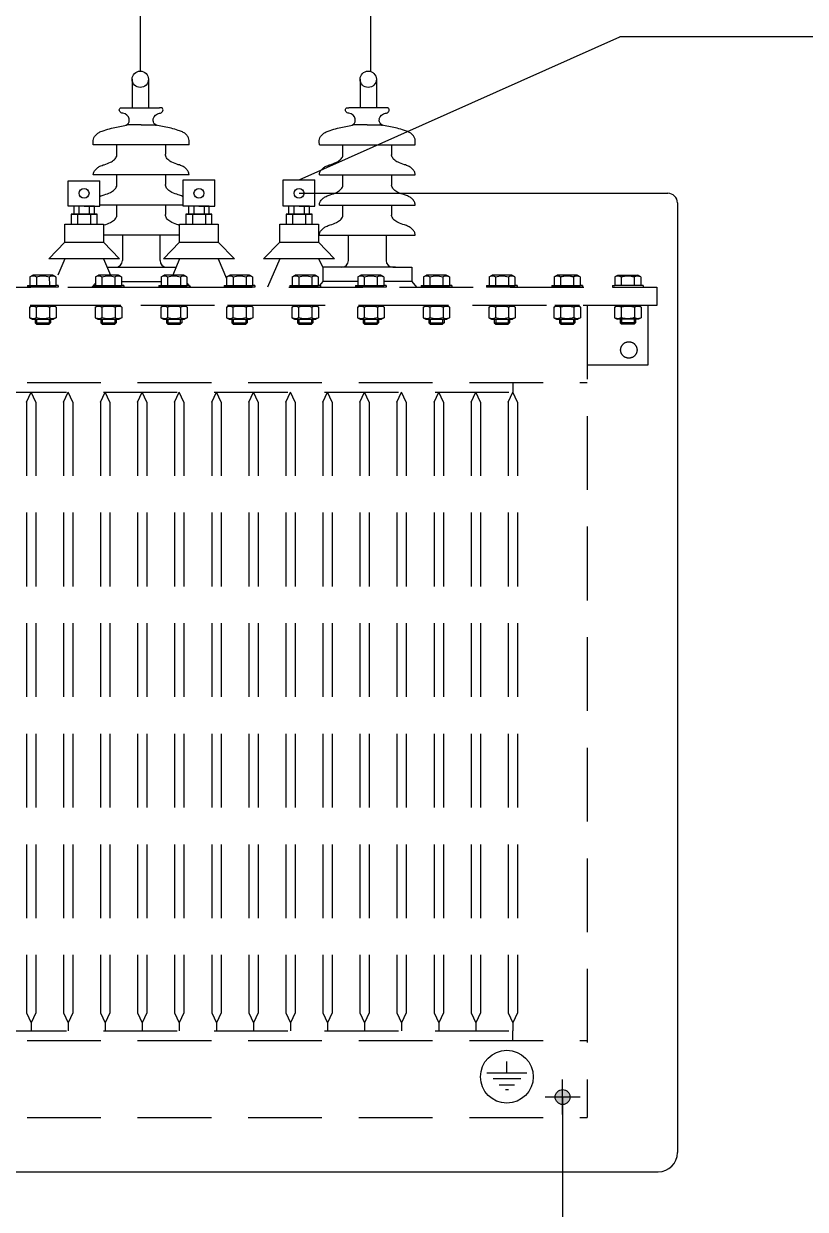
# Model space of a CAD drawing. Header units: millimetres. Extents: x 330554 to 656471, y 11007 to 130943.
# Drawn here: x 439493 to 440439, y 97118 to 98552 of the extents above; entities that cross this region are included whole.
import ezdxf

# ---------------------------------------------------------------- set-up
doc = ezdxf.new("R2010")
doc.units = ezdxf.units.MM
doc.header["$LTSCALE"] = 6
doc.linetypes.add('DASHED2', pattern=[9.525, 6.35, -3.175])
for name, color, linetype, lineweight in [('AM_0N', 7, 'Continuous', 50), ('AM_4N', 3, 'Continuous', 25), ('DUONG CHUAN', 6, 'Continuous', 20)]:
    doc.layers.add(name, color=color, linetype=linetype, lineweight=lineweight)
doc.layers.add('KHUNGTEN', color=30, linetype='Continuous')

# ---------------------------------------------------------------- blocks, each defined once
blk = doc.blocks.new('GR')
at = {"linetype": 'ByBlock'}
blk.add_hatch(color=7, dxfattribs=at).paths.add_polyline_path([(444262.06859, 97466.20303, 1), (444238.86508, 97466.20303, 1)])
at = {"color": 3}
blk.add_line((443593.96052, 101044.6546), (443595.59183, 99056.98846), dxfattribs=at)
at = {"color": 1}
blk.add_line((443953.14539, 100780.27885), (443952.57553, 99056.47373), dxfattribs=at)
at = {"color": 140}
for p, q in [((443841.74661, 98888.16829), (444339.07039, 99110.37845)), ((446236.31322, 99110.37845), (444339.07039, 99110.37845)), ((444164.03626, 97503.39878), (444164.03626, 97521.48251)), ((444195.10595, 97503.39878), (444132.96658, 97503.39878)), ((444185.54605, 97494.52688), (444142.52647, 97494.52688)), ((444250.46683, 97439.07743), (444250.46683, 97493.32862)), ((444175.98614, 97484.37389), (444152.08638, 97484.37389)), ((444166.42624, 97477.42352), (444161.64628, 97477.42352)), ((444277.59243, 97466.20303), (444223.34124, 97466.20303))]:
    blk.add_line(p, q, dxfattribs=at)
at = {"color": 7, "linetype": 'ByBlock'}
for p, q in [((443841.74661, 98867.51434), (444413.61142, 98867.51434)), ((444428.50075, 98852.6383), (444428.47571, 97379.96209)), ((442042.02542, 97350.20827), (444398.73538, 97350.21001))]:
    blk.add_line(p, q, dxfattribs=at)
at = {"color": 7}
blk.add_line((444250.46683, 97466.20303), (444250.46683, 95449.92131), dxfattribs=at)
at = {"color": 140, "lineweight": -2}
for points in [[(443578.36055, 98982.87002, 0.3374236633), (443568.56509, 98991.70543, -0.2110573757), (443563.94518, 98994.22371, -0.3401347641), (443563.94518, 98999.26031, -0.2462639055), (443565.76517, 99000.09976), (443625.41849, 99000.09976)], [(443615.73354, 98982.87002, -0.3374236633), (443625.529, 98991.70543, 0.2110573757), (443630.14891, 98994.22371, 0.3401347641), (443630.14891, 98999.26031, 0.2462639055), (443628.32893, 99000.09976), (443625.41849, 99000.09976)], [(443928.86218, 98982.87002, 0.3374236633), (443919.06672, 98991.70543, -0.2110573757), (443914.4468, 98994.22371, -0.3401347641), (443914.4468, 98999.26031, -0.2462639055), (443916.26679, 99000.09976), (443919.17722, 99000.09976)], [(443966.23517, 98982.87002, -0.3374236633), (443976.03062, 98991.70543, 0.2110573757), (443980.65054, 98994.22371, 0.3401347641), (443980.65054, 98999.26031, 0.2462639055), (443978.83055, 99000.09976), (443919.17722, 99000.09976)], [(443522.78585, 98942.69535), (443522.58713, 98947.1075, -0.1488746231), (443524.72541, 98955.4916, -0.066856632), (443528.53341, 98959.71994, -0.0637102442), (443533.08186, 98962.67977, -0.0446771098), (443539.53429, 98965.11106, -0.032002329), (443550.84701, 98968.36059, -0.0137400662), (443571.70728, 98972.46659, 0.2910930547), (443578.14899, 98978.43029, 0.130746511), (443578.36055, 98981.28441, -0.0932832145), (443578.36055, 98982.87002, -0.7534028821)], [(443671.30824, 98942.69535), (443671.50696, 98947.1075, 0.1488746231), (443669.36868, 98955.4916, 0.066856632), (443665.56068, 98959.71994, 0.0637102442), (443661.01223, 98962.67977, 0.0446771098), (443654.5598, 98965.11106, 0.032002329), (443643.24708, 98968.36059, 0.0137400662), (443622.38681, 98972.46659, -0.2910930547), (443615.9451, 98978.43029, -0.130746511), (443615.73354, 98981.28441, 0.0932832145), (443615.73354, 98982.87002, 0.7534028821)], [(443873.28747, 98942.69535), (443873.08875, 98947.1075, -0.1488746231), (443875.22704, 98955.4916, -0.066856632), (443879.03504, 98959.71994, -0.0637102442), (443883.58349, 98962.67977, -0.0446771098), (443890.03592, 98965.11106, -0.032002329), (443901.34864, 98968.36059, -0.0137400662), (443922.2089, 98972.46659, 0.2910930547), (443928.65061, 98978.43029, 0.130746511), (443928.86218, 98981.28441, -0.0932832145), (443928.86218, 98982.87002, -0.7534028821)], [(444021.80987, 98942.69535), (444022.00859, 98947.1075, 0.1488746231), (444019.8703, 98955.4916, 0.066856632), (444016.0623, 98959.71994, 0.0637102442), (444011.51385, 98962.67977, 0.0446771098), (444005.06142, 98965.11106, 0.032002329), (443993.74871, 98968.36059, 0.0137400662), (443972.88844, 98972.46659, -0.2910930547), (443966.44673, 98978.43029, -0.130746511), (443966.23517, 98981.28441, 0.0932832145), (443966.23517, 98982.87002, 0.7534028821)], [(443597.09079, 98973.64561), (443577.50301, 98973.64561, 0.0331508583), (443575.51698, 98973.51379, 0.016240709), (443574.1311, 98973.28297, 0.0916518332), (443573.55366, 98973.05213, -0.0498846951), (443573.16873, 98972.85978, -0.6469583427)], [(443597.00331, 98973.64561), (443616.59108, 98973.64561, -0.0331508583), (443618.57711, 98973.51379, -0.016240709), (443619.96299, 98973.28297, -0.0916518332), (443620.54044, 98973.05213, 0.0498846951), (443620.92536, 98972.85978, 0.6469583427)], [(443947.59241, 98973.64561), (443928.00464, 98973.64561, 0.0331508583), (443926.0186, 98973.51379, 0.016240709), (443924.63272, 98973.28297, 0.0916518332), (443924.05528, 98973.05213, -0.0498846951), (443923.67036, 98972.85978, -0.6469583427)], [(443947.50493, 98973.64561), (443967.0927, 98973.64561, -0.0331508583), (443969.07874, 98973.51379, -0.016240709), (443970.46462, 98973.28297, -0.0916518332), (443971.04206, 98973.05213, 0.0498846951), (443971.42698, 98972.85978, 0.6469583427)], [(443522.78585, 98895.95903), (443522.9686, 98897.57629, -0.1223813826), (443524.72541, 98902.29982, -0.066856632), (443528.53341, 98906.52816, -0.0637102442), (443533.08186, 98909.48799, -0.0446771098), (443539.53429, 98911.91927, 0.0443682841), (443549.3716, 98915.61906, 0.0794604193), (443555.61246, 98919.95309, 0.1183485366), (443558.99734, 98925.23851, 0.130746511), (443559.2089, 98928.09263, -0.0625051204), (443559.14363, 98929.15816, -0.0625051204)], [(443671.30824, 98895.95903), (443671.12549, 98897.57629, 0.1223813826), (443669.36868, 98902.29982, 0.066856632), (443665.56068, 98906.52816, 0.0637102442), (443661.01223, 98909.48799, 0.0446771098), (443654.5598, 98911.91927, -0.0443682841), (443644.72249, 98915.61906, -0.0794604193), (443638.48163, 98919.95309, -0.1183485366), (443635.09675, 98925.23851, -0.130746511), (443634.88519, 98928.09263, 0.0625051204), (443634.95046, 98929.15816, 0.0625051204)], [(443873.28747, 98895.95903), (443873.47022, 98897.57629, -0.1223813826), (443875.22704, 98902.29982, -0.066856632), (443879.03504, 98906.52816, -0.0637102442), (443883.58349, 98909.48799, -0.0446771098), (443890.03592, 98911.91927, 0.0443682841), (443899.87322, 98915.61906, 0.0794604193), (443906.11409, 98919.95309, 0.1183485366), (443909.49896, 98925.23851, 0.130746511), (443909.71053, 98928.09263, -0.0625051204), (443909.64526, 98929.15816, -0.0625051204)], [(444021.80987, 98895.95903), (444021.62712, 98897.57629, 0.1223813826), (444019.8703, 98902.29982, 0.066856632), (444016.0623, 98906.52816, 0.0637102442), (444011.51385, 98909.48799, 0.0446771098), (444005.06142, 98911.91927, -0.0443682841), (443995.22412, 98915.61906, -0.0794604193), (443988.98325, 98919.95309, -0.1183485366), (443985.59838, 98925.23851, -0.130746511), (443985.38682, 98928.09263, 0.0625051204), (443985.45209, 98929.15816, 0.0625051204)], [(443532.94826, 98862.68662, -0.0017375026), (443533.08186, 98862.75167, -0.0446771098), (443539.53429, 98865.18295, 0.0443682841), (443549.3716, 98868.88274, 0.0794604193), (443555.61246, 98873.21677, 0.1183485366), (443558.99734, 98878.50219, 0.130746511), (443559.2089, 98881.35631, -0.0625051204), (443559.14363, 98882.42183)], [(443662.05568, 98862.21226, 0.0137371868), (443661.01223, 98862.75167, 0.0446771098), (443654.5598, 98865.18295, -0.0443682841), (443644.72249, 98868.88274, -0.0794604193), (443638.48163, 98873.21677, -0.1183485366), (443635.09675, 98878.50219, -0.130746511), (443634.88519, 98881.35631, 0.0625051204), (443634.95046, 98882.42183)], [(443873.28747, 98849.22271), (443873.47022, 98850.83997, -0.1223813826), (443875.22704, 98855.5635, -0.066856632), (443879.03504, 98859.79183, -0.0637102442), (443883.58349, 98862.75167, -0.0446771098), (443890.03592, 98865.18295, 0.0443682841), (443899.87322, 98868.88274, 0.0794604193), (443906.11409, 98873.21677, 0.1183485366), (443909.49896, 98878.50219, 0.130746511), (443909.71053, 98881.35631, -0.0625051204), (443909.64526, 98882.42183, -0.0625051204)], [(444021.80987, 98849.22271), (444021.62712, 98850.83997, 0.1223813826), (444019.8703, 98855.5635, 0.066856632), (444016.0623, 98859.79183, 0.0637102442), (444011.51385, 98862.75167, 0.0446771098), (444005.06142, 98865.18295, -0.0443682841), (443995.22412, 98868.88274, -0.0794604193), (443988.98325, 98873.21677, -0.1183485366), (443985.59838, 98878.50219, -0.130746511), (443985.38682, 98881.35631, 0.0625051204), (443985.45209, 98882.42183, 0.0625051204)], [(443538.45515, 98818.12977, -0.0072732424), (443539.53429, 98818.44663, 0.0443682841), (443549.3716, 98822.14641, 0.0794604193), (443555.61246, 98826.48045, 0.1183485366), (443558.99734, 98831.76587, 0.130746511), (443559.2089, 98834.61998, -0.0625051204), (443559.14363, 98835.68551)], [(443656.54879, 98817.83579, 0.0134570717), (443654.5598, 98818.44663, -0.0443682841), (443644.72249, 98822.14641, -0.0794604193), (443638.48163, 98826.48045, -0.1183485366), (443635.09675, 98831.76587, -0.130746511), (443634.88519, 98834.61998, 0.0625051204), (443634.95046, 98835.68551)], [(443873.28747, 98802.48639), (443873.47022, 98804.10364, -0.1223813826), (443875.22704, 98808.82718, -0.066856632), (443879.03504, 98813.05551, -0.0637102442), (443883.58349, 98816.01535, -0.0446771098), (443890.03592, 98818.44663, 0.0443682841), (443899.87322, 98822.14641, 0.0794604193), (443906.11409, 98826.48045, 0.1183485366), (443909.49896, 98831.76587, 0.130746511), (443909.71053, 98834.61998, -0.0625051204), (443909.64526, 98835.68551, -0.0625051204)], [(444021.80987, 98802.48639), (444021.62712, 98804.10364, 0.1223813826), (444019.8703, 98808.82718, 0.066856632), (444016.0623, 98813.05551, 0.0637102442), (444011.51385, 98816.01535, 0.0446771098), (444005.06142, 98818.44663, -0.0443682841), (443995.22412, 98822.14641, -0.0794604193), (443988.98325, 98826.48045, -0.1183485366), (443985.59838, 98831.76587, -0.130746511), (443985.38682, 98834.61998, 0.0625051204), (443985.45209, 98835.68551, 0.0625051204)]]:
    blk.add_lwpolyline(points, format="xyb", dxfattribs=at)
for points in [[(443671.30824, 98942.69535), (443522.78585, 98942.69535)], [(443873.28747, 98942.69535), (444021.80987, 98942.69535)], [(443671.30824, 98895.95903), (443522.78585, 98895.95903)], [(443873.28747, 98895.95903), (444021.80987, 98895.95903)], [(443662.05568, 98849.22271), (443532.94826, 98849.22271)], [(443873.28747, 98849.22271), (444021.80987, 98849.22271)], [(443656.54879, 98802.48639), (443538.45515, 98802.48639)], [(443873.28747, 98802.48639), (444021.80987, 98802.48639)]]:
    blk.add_lwpolyline(points, dxfattribs=at)
at = {"color": 140, "linetype": 'ByBlock'}
blk.add_circle((444164.03626, 97497.72951), 40.95484, dxfattribs=at)
at = {"color": 7, "linetype": 'ByBlock'}
blk.add_circle((444250.46683, 97466.20303), 11.60175, dxfattribs=at)
at = {"linetype": 'ByBlock'}
blk.add_arc((444413.61142, 98852.6383), 14.87604, 0, 90, dxfattribs=at)
at = {"color": 0}
blk.add_arc((444398.72363, 97379.96209), 29.75208, 270.02261952, 0, dxfattribs=at)
at = {"layer": 'AM_0N', "color": 140, "lineweight": -2}
for p, q in [((443423.93045, 98691.17259), (443428.07544, 98693.5657)), ((443423.93045, 98691.17259), (443423.93045, 98674.59086)), ((443434.21378, 98691.17259), (443434.21378, 98674.59086)), ((443454.78042, 98691.17259), (443454.78042, 98674.59086)), ((443465.06375, 98691.17259), (443460.91876, 98693.5657)), ((443465.06375, 98691.17259), (443465.06375, 98674.59086)), ((443525.63042, 98691.17259), (443529.7754, 98693.5657)), ((443525.63042, 98691.17259), (443525.63042, 98674.59086)), ((443535.91374, 98691.17259), (443535.91374, 98674.59086)), ((443556.48039, 98691.17259), (443556.48039, 98674.59086)), ((443566.76371, 98691.17259), (443562.61873, 98693.5657)), ((443566.76371, 98691.17259), (443566.76371, 98674.59086)), ((443627.33038, 98691.17259), (443631.47537, 98693.5657)), ((443627.33038, 98691.17259), (443627.33038, 98674.59086)), ((443637.6137, 98691.17259), (443637.6137, 98674.59086)), ((443658.18035, 98691.17259), (443658.18035, 98674.59086)), ((443668.46367, 98691.17259), (443664.31869, 98693.5657)), ((443668.46367, 98691.17259), (443668.46367, 98674.59086)), ((443729.03034, 98691.17259), (443733.17533, 98693.5657)), ((443729.03034, 98691.17259), (443729.03034, 98674.59086)), ((443739.31367, 98691.17259), (443739.31367, 98674.59086)), ((443759.88031, 98691.17259), (443759.88031, 98674.59086)), ((443770.16364, 98691.17259), (443766.01865, 98693.5657)), ((443770.16364, 98691.17259), (443770.16364, 98674.59086)), ((443830.73031, 98691.17259), (443834.87529, 98693.5657)), ((443830.73031, 98691.17259), (443830.73031, 98674.59086)), ((443841.01363, 98691.17259), (443841.01363, 98674.59086)), ((443861.58028, 98691.17259), (443861.58028, 98674.59086)), ((443871.8636, 98691.17259), (443867.71862, 98693.5657)), ((443871.8636, 98691.17259), (443871.8636, 98674.59086)), ((443932.43027, 98691.17259), (443936.57526, 98693.5657)), ((443932.43027, 98691.17259), (443932.43027, 98674.59086)), ((443942.71359, 98691.17259), (443942.71359, 98674.59086)), ((443963.28024, 98691.17259), (443963.28024, 98674.59086)), ((443973.56357, 98691.17259), (443969.41858, 98693.5657)), ((443973.56357, 98691.17259), (443973.56357, 98674.59086)), ((444034.13023, 98691.17259), (444038.27522, 98693.5657)), ((444034.13023, 98691.17259), (444034.13023, 98674.59086)), ((444044.41356, 98691.17259), (444044.41356, 98674.59086)), ((444064.98021, 98691.17259), (444064.98021, 98674.59086)), ((444075.26353, 98691.17259), (444071.11854, 98693.5657)), ((444075.26353, 98691.17259), (444075.26353, 98674.59086)), ((444135.8302, 98691.17259), (444139.97518, 98693.5657)), ((444135.8302, 98691.17259), (444135.8302, 98674.59086)), ((444146.11352, 98691.17259), (444146.11352, 98674.59086)), ((444166.68017, 98691.17259), (444166.68017, 98674.59086)), ((444176.96349, 98691.17259), (444172.81851, 98693.5657)), ((444176.96349, 98691.17259), (444176.96349, 98674.59086)), ((443423.93045, 98674.59086), (443428.07544, 98672.19775)), ((443428.07544, 98672.19775), (443460.91876, 98672.19775)), ((443432.62602, 98672.19775), (443432.62602, 98666.84358)), ((443432.62602, 98666.84358), (443434.75003, 98664.6034)), ((443432.62602, 98666.84358), (443456.36818, 98666.84358)), ((443434.75003, 98664.6034), (443454.24417, 98664.6034)), ((443456.36818, 98666.84358), (443454.24417, 98664.6034)), ((443456.36818, 98672.19775), (443456.36818, 98666.84358)), ((443465.06375, 98674.59086), (443460.91876, 98672.19775)), ((443525.63042, 98674.59086), (443529.7754, 98672.19775)), ((443529.7754, 98672.19775), (443562.61873, 98672.19775)), ((443534.32598, 98672.19775), (443534.32598, 98666.84358)), ((443534.32598, 98666.84358), (443536.44999, 98664.6034)), ((443534.32598, 98666.84358), (443558.06814, 98666.84358)), ((443536.44999, 98664.6034), (443555.94414, 98664.6034)), ((443558.06814, 98666.84358), (443555.94414, 98664.6034)), ((443558.06814, 98672.19775), (443558.06814, 98666.84358)), ((443566.76371, 98674.59086), (443562.61873, 98672.19775)), ((443627.33038, 98674.59086), (443631.47537, 98672.19775)), ((443631.47537, 98672.19775), (443664.31869, 98672.19775)), ((443636.02595, 98672.19775), (443636.02595, 98666.84358)), ((443636.02595, 98666.84358), (443638.14995, 98664.6034)), ((443636.02595, 98666.84358), (443659.76811, 98666.84358)), ((443638.14995, 98664.6034), (443657.6441, 98664.6034)), ((443659.76811, 98666.84358), (443657.6441, 98664.6034)), ((443659.76811, 98672.19775), (443659.76811, 98666.84358)), ((443668.46367, 98674.59086), (443664.31869, 98672.19775)), ((443729.03034, 98674.59086), (443733.17533, 98672.19775)), ((443733.17533, 98672.19775), (443766.01865, 98672.19775)), ((443737.72591, 98672.19775), (443737.72591, 98666.84358)), ((443737.72591, 98666.84358), (443739.84992, 98664.6034)), ((443737.72591, 98666.84358), (443761.46807, 98666.84358)), ((443739.84992, 98664.6034), (443759.34406, 98664.6034)), ((443761.46807, 98666.84358), (443759.34406, 98664.6034)), ((443761.46807, 98672.19775), (443761.46807, 98666.84358)), ((443770.16364, 98674.59086), (443766.01865, 98672.19775)), ((443830.73031, 98674.59086), (443834.87529, 98672.19775)), ((443834.87529, 98672.19775), (443867.71862, 98672.19775)), ((443839.42587, 98672.19775), (443839.42587, 98666.84358)), ((443839.42587, 98666.84358), (443841.54988, 98664.6034)), ((443839.42587, 98666.84358), (443863.16804, 98666.84358)), ((443841.54988, 98664.6034), (443861.04403, 98664.6034)), ((443863.16804, 98666.84358), (443861.04403, 98664.6034)), ((443863.16804, 98672.19775), (443863.16804, 98666.84358)), ((443871.8636, 98674.59086), (443867.71862, 98672.19775)), ((443932.43027, 98674.59086), (443936.57526, 98672.19775)), ((443936.57526, 98672.19775), (443969.41858, 98672.19775)), ((443941.12584, 98672.19775), (443941.12584, 98666.84358)), ((443941.12584, 98666.84358), (443964.868, 98666.84358)), ((443941.12584, 98666.84358), (443943.24985, 98664.6034)), ((443943.24985, 98664.6034), (443962.74399, 98664.6034)), ((443964.868, 98666.84358), (443962.74399, 98664.6034)), ((443964.868, 98672.19775), (443964.868, 98666.84358)), ((443973.56357, 98674.59086), (443969.41858, 98672.19775)), ((444034.13023, 98674.59086), (444038.27522, 98672.19775)), ((444038.27522, 98672.19775), (444071.11854, 98672.19775)), ((444042.8258, 98672.19775), (444042.8258, 98666.84358)), ((444042.8258, 98666.84358), (444044.94981, 98664.6034)), ((444042.8258, 98666.84358), (444066.56796, 98666.84358)), ((444044.94981, 98664.6034), (444064.44395, 98664.6034)), ((444066.56796, 98666.84358), (444064.44395, 98664.6034)), ((444066.56796, 98672.19775), (444066.56796, 98666.84358)), ((444075.26353, 98674.59086), (444071.11854, 98672.19775)), ((444135.8302, 98674.59086), (444139.97518, 98672.19775)), ((444139.97518, 98672.19775), (444172.81851, 98672.19775)), ((444144.52576, 98672.19775), (444144.52576, 98666.84358)), ((444144.52576, 98666.84358), (444146.64977, 98664.6034)), ((444144.52576, 98666.84358), (444168.26793, 98666.84358)), ((444146.64977, 98664.6034), (444166.14392, 98664.6034)), ((444168.26793, 98666.84358), (444166.14392, 98664.6034)), ((444168.26793, 98672.19775), (444168.26793, 98666.84358)), ((444176.96349, 98674.59086), (444172.81851, 98672.19775))]:
    blk.add_line(p, q, dxfattribs=at)
at = {"layer": 'AM_0N', "color": 140, "lineweight": -2, "extrusion": (0, 0, -1)}
for centre, radius, start, end in [((-443429.07211, 98683.67419), 9.0919, 64.4384694, 124.4384694), ((-443444.4971, 98658.78873), 33.97737, 72.38303116, 107.61696884), ((-443459.92209, 98683.67419), 9.0919, 55.5615306, 115.5615306), ((-443530.77208, 98683.67419), 9.0919, 64.4384694, 124.4384694), ((-443546.19706, 98658.78873), 33.97737, 72.38303116, 107.61696884), ((-443561.62205, 98683.67419), 9.0919, 55.5615306, 115.5615306), ((-443632.47204, 98683.67419), 9.0919, 64.4384694, 124.4384694), ((-443647.89703, 98658.78873), 33.97737, 72.38303116, 107.61696884), ((-443663.32201, 98683.67419), 9.0919, 55.5615306, 115.5615306), ((-443734.17201, 98683.67419), 9.0919, 64.4384694, 124.4384694), ((-443749.59699, 98658.78873), 33.97737, 72.38303116, 107.61696884), ((-443765.02198, 98683.67419), 9.0919, 55.5615306, 115.5615306), ((-443835.87197, 98683.67419), 9.0919, 64.4384694, 124.4384694), ((-443851.29695, 98658.78873), 33.97737, 72.38303116, 107.61696884), ((-443866.72194, 98683.67419), 9.0919, 55.5615306, 115.5615306), ((-443937.57193, 98683.67419), 9.0919, 64.4384694, 124.4384694), ((-443952.99692, 98658.78873), 33.97737, 72.38303116, 107.61696884), ((-443968.4219, 98683.67419), 9.0919, 55.5615306, 115.5615306), ((-444039.2719, 98683.67419), 9.0919, 64.4384694, 124.4384694), ((-444054.69688, 98658.78873), 33.97737, 72.38303116, 107.61696884), ((-444070.12187, 98683.67419), 9.0919, 55.5615306, 115.5615306), ((-444140.97186, 98683.67419), 9.0919, 64.4384694, 124.4384694), ((-444156.39685, 98658.78873), 33.97737, 72.38303116, 107.61696884), ((-444171.82183, 98683.67419), 9.0919, 55.5615306, 115.5615306), ((-443429.07211, 98682.08926), 9.0919, 235.5615306, 295.5615306), ((-443444.4971, 98706.97473), 33.97737, 252.38303116, 287.61696884), ((-443459.92209, 98682.08926), 9.0919, 244.4384694, 304.4384694), ((-443530.77208, 98682.08926), 9.0919, 235.5615306, 295.5615306), ((-443546.19706, 98706.97473), 33.97737, 252.38303116, 287.61696884), ((-443561.62205, 98682.08926), 9.0919, 244.4384694, 304.4384694), ((-443632.47204, 98682.08926), 9.0919, 235.5615306, 295.5615306), ((-443647.89703, 98706.97473), 33.97737, 252.38303116, 287.61696884), ((-443663.32201, 98682.08926), 9.0919, 244.4384694, 304.4384694), ((-443734.17201, 98682.08926), 9.0919, 235.5615306, 295.5615306), ((-443749.59699, 98706.97473), 33.97737, 252.38303116, 287.61696884), ((-443765.02198, 98682.08926), 9.0919, 244.4384694, 304.4384694), ((-443835.87197, 98682.08926), 9.0919, 235.5615306, 295.5615306), ((-443851.29695, 98706.97473), 33.97737, 252.38303116, 287.61696884), ((-443866.72194, 98682.08926), 9.0919, 244.4384694, 304.4384694), ((-443937.57193, 98682.08926), 9.0919, 235.5615306, 295.5615306), ((-443952.99692, 98706.97473), 33.97737, 252.38303116, 287.61696884), ((-443968.4219, 98682.08926), 9.0919, 244.4384694, 304.4384694), ((-444039.2719, 98682.08926), 9.0919, 235.5615306, 295.5615306), ((-444054.69688, 98706.97473), 33.97737, 252.38303116, 287.61696884), ((-444070.12187, 98682.08926), 9.0919, 244.4384694, 304.4384694), ((-444140.97186, 98682.08926), 9.0919, 235.5615306, 295.5615306), ((-444156.39685, 98706.97473), 33.97737, 252.38303116, 287.61696884), ((-444171.82183, 98682.08926), 9.0919, 244.4384694, 304.4384694)]:
    blk.add_arc(centre, radius, start, end, dxfattribs=at)
at = {"layer": 'AM_4N', "color": 140, "lineweight": -2}
for p, q in [((443434.75003, 98672.19775), (443434.75003, 98666.84358)), ((443454.24417, 98672.19775), (443454.24417, 98666.84358)), ((443536.44999, 98672.19775), (443536.44999, 98666.84358)), ((443555.94414, 98672.19775), (443555.94414, 98666.84358)), ((443638.14995, 98672.19775), (443638.14995, 98666.84358)), ((443657.6441, 98672.19775), (443657.6441, 98666.84358)), ((443739.84992, 98672.19775), (443739.84992, 98666.84358)), ((443759.34406, 98672.19775), (443759.34406, 98666.84358)), ((443841.54988, 98672.19775), (443841.54988, 98666.84358)), ((443861.04403, 98672.19775), (443861.04403, 98666.84358)), ((443943.24985, 98672.19775), (443943.24985, 98666.84358)), ((443962.74399, 98672.19775), (443962.74399, 98666.84358)), ((444044.94981, 98672.19775), (444044.94981, 98666.84358)), ((444064.44395, 98672.19775), (444064.44395, 98666.84358)), ((444146.64977, 98672.19775), (444146.64977, 98666.84358)), ((444166.14392, 98672.19775), (444166.14392, 98666.84358))]:
    blk.add_line(p, q, dxfattribs=at)
at = {"layer": 'DUONG CHUAN', "color": 140, "lineweight": -2}
for p, q in [((443582.94285, 99044.33948), (443582.94285, 99000.09976)), ((443608.24081, 99044.33948), (443608.24081, 99000.09976)), ((443936.35491, 99044.33948), (443936.35491, 99000.09976)), ((443961.65287, 99044.33948), (443961.65287, 99000.09976)), ((443559.14363, 98929.15816), (443559.14363, 98942.69535)), ((443634.95046, 98929.15816), (443634.95046, 98942.69535)), ((443909.64526, 98929.15816), (443909.64526, 98942.69535)), ((443985.45209, 98929.15816), (443985.45209, 98942.69535)), ((443483.94586, 98887.1201), (443532.94826, 98887.1201)), ((443483.94586, 98847.83648), (443483.94586, 98887.1201)), ((443532.94826, 98847.83648), (443532.94826, 98887.1201)), ((443559.14363, 98882.42183), (443559.14363, 98895.95903)), ((443634.95046, 98882.42183), (443634.95046, 98895.95903)), ((443662.05568, 98847.83648), (443662.05568, 98888.16829)), ((443662.05568, 98888.16829), (443711.05808, 98888.16829)), ((443711.05808, 98847.83648), (443711.05808, 98888.16829)), ((443909.64526, 98882.42183), (443909.64526, 98895.95903)), ((443985.45209, 98882.42183), (443985.45209, 98895.95903)), ((443559.14363, 98835.68551), (443559.14363, 98849.22271)), ((443634.95046, 98835.68551), (443634.95046, 98849.22271)), ((443909.64526, 98835.68551), (443909.64526, 98849.22271)), ((443985.45209, 98835.68551), (443985.45209, 98849.22271)), ((443508.44706, 98847.83648), (443483.94586, 98847.83648)), ((443528.55385, 98835.28677), (443488.34027, 98835.28677)), ((443488.34027, 98835.28677), (443528.55385, 98835.28677)), ((443488.34027, 98835.28677), (443488.34027, 98819.59964)), ((443524.53249, 98847.83648), (443492.36163, 98847.83648)), ((443492.36163, 98847.83648), (443492.36163, 98835.28677)), ((443498.48941, 98835.28677), (443498.48941, 98819.59964)), ((443500.48094, 98847.83648), (443500.48094, 98835.28677)), ((443508.44706, 98847.83648), (443532.94826, 98847.83648)), ((443516.41318, 98847.83648), (443516.41318, 98835.28677)), ((443518.40471, 98835.28677), (443518.40471, 98819.59964)), ((443524.53249, 98835.28677), (443524.53249, 98847.83648)), ((443528.55385, 98819.59964), (443528.55385, 98835.28677)), ((443686.55688, 98847.83648), (443662.05568, 98847.83648)), ((443706.66367, 98835.28677), (443666.45009, 98835.28677)), ((443666.45009, 98835.28677), (443706.66367, 98835.28677)), ((443666.45009, 98835.28677), (443666.45009, 98819.59964)), ((443702.64231, 98847.83648), (443670.47145, 98847.83648)), ((443670.47145, 98847.83648), (443670.47145, 98835.28677)), ((443676.59923, 98835.28677), (443676.59923, 98819.59964)), ((443678.59076, 98847.83648), (443678.59076, 98835.28677)), ((443686.55688, 98847.83648), (443711.05808, 98847.83648)), ((443694.523, 98847.83648), (443694.523, 98835.28677)), ((443696.51453, 98835.28677), (443696.51453, 98819.59964)), ((443702.64231, 98835.28677), (443702.64231, 98847.83648)), ((443706.66367, 98819.59964), (443706.66367, 98835.28677)), ((443478.43898, 98819.59964), (443538.45515, 98819.59964)), ((443478.43898, 98791.69347), (443478.43898, 98819.59964)), ((443488.34027, 98819.59964), (443528.55385, 98819.59964)), ((443538.45515, 98819.59964), (443538.45515, 98791.69347)), ((443656.54879, 98791.69347), (443656.54879, 98819.59964)), ((443656.54879, 98819.59964), (443716.56496, 98819.59964)), ((443666.45009, 98819.59964), (443706.66367, 98819.59964)), ((443716.56496, 98819.59964), (443716.56496, 98791.69347)), ((443567.89057, 98802.48639), (443567.89057, 98763.34582)), ((443626.20352, 98763.34582), (443626.20352, 98802.48639)), ((443918.3922, 98763.34582), (443918.3922, 98802.48639)), ((443976.70514, 98802.48639), (443976.70514, 98763.34582)), ((443453.54221, 98765.68141), (443478.43898, 98791.69347)), ((443478.43898, 98791.69347), (443538.45515, 98791.69347)), ((443563.35191, 98765.68141), (443538.45515, 98791.69347)), ((443631.65203, 98765.68141), (443656.54879, 98791.69347)), ((443656.54879, 98791.69347), (443716.56496, 98791.69347)), ((443741.46173, 98765.68141), (443716.56496, 98791.69347)), ((443563.35191, 98765.68141), (443453.54221, 98765.68141)), ((443478.43898, 98765.68141), (443467.72775, 98740.71292)), ((443538.45515, 98765.68141), (443549.15661, 98740.73566)), ((443741.46173, 98765.68141), (443631.65203, 98765.68141)), ((443656.54879, 98765.68141), (443645.83757, 98740.71292)), ((443716.56496, 98765.68141), (443729.49975, 98735.64948)), ((443424.39986, 98737.9723), (443429.10043, 98740.69878)), ((443424.39986, 98737.9723), (443424.39986, 98724.64935)), ((443459.89377, 98740.76065), (443429.10043, 98740.69878)), ((443434.45121, 98737.9925), (443434.47604, 98724.68608)), ((443454.55391, 98738.03289), (443454.57861, 98724.75953)), ((443464.60526, 98738.05308), (443459.89377, 98740.76065)), ((443464.59434, 98737.9723), (443464.59434, 98724.64935)), ((443526.09982, 98737.9723), (443530.80039, 98740.69878)), ((443526.09982, 98737.9723), (443526.09982, 98724.64935)), ((443561.59373, 98740.76065), (443530.80039, 98740.69878)), ((443536.15117, 98737.9925), (443536.176, 98724.68608)), ((443543.92426, 98752.93259), (443640.78176, 98752.93259)), ((443556.25387, 98738.03289), (443556.27858, 98724.75953)), ((443566.30522, 98738.05308), (443561.59373, 98740.76065)), ((443566.2943, 98737.9723), (443566.2943, 98724.64935)), ((443627.79979, 98737.9723), (443632.50036, 98740.69878)), ((443627.79979, 98737.9723), (443627.79979, 98724.64935)), ((443663.2937, 98740.76065), (443632.50036, 98740.69878)), ((443637.85114, 98737.9925), (443637.87596, 98724.68608)), ((443640.78176, 98752.93259), (443651.07968, 98752.93259)), ((443657.95383, 98738.03289), (443657.97854, 98724.75953)), ((443668.00518, 98738.05308), (443663.2937, 98740.76065)), ((443667.99427, 98737.9723), (443667.99427, 98724.64935)), ((443729.49975, 98737.9723), (443734.20032, 98740.69878)), ((443729.49975, 98737.9723), (443729.49975, 98724.64935)), ((443764.99366, 98740.76065), (443734.20032, 98740.69878)), ((443739.5511, 98737.9925), (443739.57593, 98724.68608)), ((443757.94172, 98740.74648), (443757.95612, 98740.71292)), ((443759.6538, 98738.03289), (443759.6785, 98724.75953)), ((443769.70515, 98738.05308), (443764.99366, 98740.76065)), ((443769.69423, 98737.9723), (443769.69423, 98724.64935)), ((443831.19972, 98737.9723), (443835.90028, 98740.69878)), ((443831.19972, 98737.9723), (443831.19972, 98724.64935)), ((443866.69363, 98740.76065), (443835.90028, 98740.69878)), ((443841.25106, 98737.9925), (443841.27589, 98724.68608)), ((443861.35376, 98738.03289), (443861.37847, 98724.75953)), ((443871.40511, 98738.05308), (443866.69363, 98740.76065)), ((443871.39419, 98737.9723), (443871.39419, 98724.64935)), ((443903.81396, 98752.93259), (443878.62639, 98752.93259)), ((443907.97897, 98752.93259), (443878.62639, 98752.93259)), ((443907.97897, 98752.93259), (443878.62639, 98752.93259)), ((443903.81396, 98752.93259), (443878.62639, 98752.93259)), ((443878.62639, 98752.93259), (443878.62639, 98730.61853)), ((443878.62639, 98752.93259), (443878.62639, 98730.61853)), ((443991.28338, 98752.93259), (443903.81396, 98752.93259)), ((443932.89968, 98737.9723), (443937.60025, 98740.69878)), ((443932.89968, 98737.9723), (443932.89968, 98724.64935)), ((443968.39359, 98740.76065), (443937.60025, 98740.69878)), ((443942.95103, 98737.9925), (443942.97586, 98724.68608)), ((443963.05373, 98738.03289), (443963.07843, 98724.75953)), ((443973.10507, 98738.05308), (443968.39359, 98740.76065)), ((443973.09416, 98737.9723), (443973.09416, 98724.64935)), ((443987.11837, 98752.93259), (444016.47095, 98752.93259)), ((443991.28338, 98752.93259), (444016.47095, 98752.93259)), ((444016.47095, 98752.93259), (444016.47095, 98730.61853)), ((444034.59964, 98737.9723), (444039.30021, 98740.69878)), ((444034.59964, 98737.9723), (444034.59964, 98724.64935)), ((444070.09355, 98740.76065), (444039.30021, 98740.69878)), ((444044.65099, 98737.9925), (444044.67582, 98724.68608)), ((444064.75369, 98738.03289), (444064.7784, 98724.75953)), ((444074.80504, 98738.05308), (444070.09355, 98740.76065)), ((444074.79412, 98737.9723), (444074.79412, 98724.64935)), ((444136.29961, 98737.9723), (444141.00017, 98740.69878)), ((444136.29961, 98737.9723), (444136.29961, 98724.64935)), ((444171.79352, 98740.76065), (444141.00017, 98740.69878)), ((444146.35096, 98737.9925), (444146.37578, 98724.68608)), ((444166.45365, 98738.03289), (444166.47836, 98724.75953)), ((444176.505, 98738.05308), (444171.79352, 98740.76065)), ((444176.49408, 98737.9723), (444176.49408, 98724.64935)), ((443420.72258, 98724.64904), (443424.39986, 98724.64935)), ((443420.72258, 98724.64904), (443420.72258, 98721.95927)), ((443468.27162, 98721.95927), (443420.72258, 98721.95927)), ((443424.39986, 98724.64935), (443464.59434, 98724.64935)), ((443468.27162, 98724.64904), (443464.59434, 98724.64935)), ((443468.27162, 98724.64904), (443468.27162, 98721.95927)), ((443526.09982, 98728.26013), (443520.68986, 98721.95927)), ((443520.68986, 98721.95927), (443673.40423, 98721.95927)), ((443522.42254, 98724.64904), (443526.09982, 98724.64935)), ((443522.42254, 98724.64904), (443522.42254, 98721.95927)), ((443569.97159, 98721.95927), (443522.42254, 98721.95927)), ((443526.09982, 98724.64935), (443566.2943, 98724.64935)), ((443566.2943, 98730.61853), (443611.69604, 98730.61853)), ((443569.97159, 98724.64904), (443566.2943, 98724.64935)), ((443569.97159, 98724.64904), (443569.97159, 98721.95927)), ((443611.69604, 98730.61853), (443627.79979, 98730.61853)), ((443624.1225, 98724.64904), (443627.79979, 98724.64935)), ((443624.1225, 98724.64904), (443624.1225, 98721.95927)), ((443671.67155, 98721.95927), (443624.1225, 98721.95927)), ((443627.79979, 98724.64935), (443667.99427, 98724.64935)), ((443667.99427, 98728.26013), (443671.09473, 98724.64909)), ((443671.67155, 98724.64904), (443667.99427, 98724.64935)), ((443671.67155, 98724.64904), (443671.67155, 98721.95927)), ((443671.67155, 98723.97728), (443673.40423, 98721.95927)), ((443725.82247, 98724.64904), (443729.49975, 98724.64935)), ((443725.82247, 98724.64904), (443725.82247, 98721.95927)), ((443773.37151, 98721.95927), (443725.82247, 98721.95927)), ((443729.49975, 98724.64935), (443769.69423, 98724.64935)), ((443773.37151, 98724.64904), (443769.69423, 98724.64935)), ((443773.37151, 98724.64904), (443773.37151, 98721.95927)), ((443827.52243, 98724.64904), (443831.19972, 98724.64935)), ((443827.52243, 98724.64904), (443827.52243, 98721.95927)), ((443875.07148, 98721.95927), (443827.52243, 98721.95927)), ((443831.19972, 98724.64935), (443871.39419, 98724.64935)), ((443875.07148, 98724.64904), (443871.39419, 98724.64935)), ((443878.62639, 98730.61853), (443873.50106, 98724.64917)), ((443875.07148, 98724.64904), (443875.07148, 98721.95927)), ((443932.89968, 98730.61853), (443878.62639, 98730.61853)), ((443929.22239, 98724.64904), (443932.89968, 98724.64935)), ((443929.22239, 98724.64904), (443929.22239, 98721.95927)), ((443976.77144, 98721.95927), (443929.22239, 98721.95927)), ((443932.89968, 98724.64935), (443973.09416, 98724.64935)), ((444016.47095, 98730.61853), (443973.09416, 98730.61853)), ((443976.77144, 98724.64904), (443973.09416, 98724.64935)), ((443976.77144, 98724.64904), (443976.77144, 98721.95927)), ((444016.47095, 98730.61853), (444023.90586, 98721.95927)), ((444030.92236, 98724.64904), (444034.59964, 98724.64935)), ((444030.92236, 98724.64904), (444030.92236, 98721.95927)), ((444078.47141, 98721.95927), (444030.92236, 98721.95927)), ((444034.59964, 98724.64935), (444074.79412, 98724.64935)), ((444078.47141, 98724.64904), (444074.79412, 98724.64935)), ((444078.47141, 98724.64904), (444078.47141, 98721.95927)), ((444132.62232, 98724.64904), (444136.29961, 98724.64935)), ((444132.62232, 98724.64904), (444132.62232, 98721.95927)), ((444180.17137, 98721.95927), (444132.62232, 98721.95927)), ((444136.29961, 98724.64935), (444176.49408, 98724.64935)), ((444180.17137, 98724.64904), (444176.49408, 98724.64935)), ((444180.17137, 98724.64904), (444180.17137, 98721.95927)), ((443463.51516, 98693.5657), (443425.47904, 98693.5657)), ((443428.07544, 98693.5657), (443460.91876, 98693.5657)), ((443565.21513, 98693.5657), (443527.179, 98693.5657)), ((443529.7754, 98693.5657), (443562.61873, 98693.5657)), ((443666.91509, 98693.5657), (443628.87896, 98693.5657)), ((443631.47537, 98693.5657), (443664.31869, 98693.5657)), ((443768.61505, 98693.5657), (443730.57893, 98693.5657)), ((443733.17533, 98693.5657), (443766.01865, 98693.5657)), ((443870.31502, 98693.5657), (443832.27889, 98693.5657)), ((443834.87529, 98693.5657), (443867.71862, 98693.5657)), ((443972.01498, 98693.5657), (443933.97885, 98693.5657)), ((443936.57526, 98693.5657), (443969.41858, 98693.5657)), ((444073.71495, 98693.5657), (444035.67882, 98693.5657)), ((444038.27522, 98693.5657), (444071.11854, 98693.5657)), ((444175.41491, 98693.5657), (444137.37878, 98693.5657)), ((444139.97518, 98693.5657), (444172.81851, 98693.5657))]:
    blk.add_line(p, q, dxfattribs=at)
at = {"layer": 'DUONG CHUAN', "color": 7, "lineweight": -2}
for p, q in [((443817.24541, 98888.16829), (443866.24781, 98888.16829)), ((443817.24541, 98847.83648), (443817.24541, 98888.16829)), ((443866.24781, 98847.83648), (443866.24781, 98888.16829)), ((443841.74661, 98847.83648), (443817.24541, 98847.83648)), ((443821.63982, 98835.28677), (443861.8534, 98835.28677)), ((443861.8534, 98835.28677), (443821.63982, 98835.28677)), ((443821.63982, 98835.28677), (443821.63982, 98819.59964)), ((443825.66118, 98847.83648), (443825.66118, 98835.28677)), ((443857.83205, 98847.83648), (443825.66118, 98847.83648)), ((443831.78896, 98835.28677), (443831.78896, 98819.59964)), ((443833.78049, 98847.83648), (443833.78049, 98835.28677)), ((443841.74661, 98847.83648), (443866.24781, 98847.83648)), ((443849.71273, 98847.83648), (443849.71273, 98835.28677)), ((443851.70426, 98835.28677), (443851.70426, 98819.59964)), ((443857.83205, 98835.28677), (443857.83205, 98847.83648)), ((443861.8534, 98819.59964), (443861.8534, 98835.28677)), ((443811.73853, 98819.59964), (443871.7547, 98819.59964)), ((443811.73853, 98791.69347), (443811.73853, 98819.59964)), ((443821.63982, 98819.59964), (443861.8534, 98819.59964)), ((443871.7547, 98819.59964), (443871.7547, 98791.69347)), ((443786.84177, 98765.68141), (443811.73853, 98791.69347)), ((443811.73853, 98791.69347), (443871.7547, 98791.69347)), ((443896.65146, 98765.68141), (443871.7547, 98791.69347)), ((443896.65146, 98765.68141), (443786.84177, 98765.68141)), ((443811.73853, 98765.68141), (443792.98218, 98721.95927)), ((443871.7547, 98765.68141), (443878.62639, 98752.93259))]:
    blk.add_line(p, q, dxfattribs=at)
at = {"layer": 'DUONG CHUAN', "color": 140, "linetype": 'DASHED2', "lineweight": -2, "ltscale": 3}
for p, q in [((444237.26939, 98737.9723), (444241.96996, 98740.69878)), ((444237.26939, 98737.9723), (444237.26939, 98724.64935)), ((444272.7633, 98740.76065), (444241.96996, 98740.69878)), ((444247.32074, 98737.9925), (444247.34557, 98724.68608)), ((444267.42344, 98738.03289), (444267.44815, 98724.75953)), ((444277.47479, 98738.05308), (444272.7633, 98740.76065)), ((444277.46387, 98737.9723), (444277.46387, 98724.64935)), ((444331.33103, 98738.05308), (444336.04252, 98740.76065)), ((444331.34195, 98737.9723), (444331.34195, 98724.64935)), ((444336.04252, 98740.76065), (444366.83586, 98740.69878)), ((444341.38238, 98738.03289), (444341.35768, 98724.75953)), ((444361.48508, 98737.9925), (444361.46025, 98724.68608)), ((444371.53643, 98737.9723), (444366.83586, 98740.69878)), ((444371.53643, 98737.9723), (444371.53643, 98724.64935)), ((442797.45983, 98721.95927), (444396.63426, 98721.95927)), ((444233.59211, 98724.64904), (444237.26939, 98724.64935)), ((444233.59211, 98724.64904), (444233.59211, 98721.95927)), ((444281.14116, 98721.95927), (444233.59211, 98721.95927)), ((444237.26939, 98724.64935), (444277.46387, 98724.64935)), ((444281.14116, 98724.64904), (444277.46387, 98724.64935)), ((444281.14116, 98724.64904), (444281.14116, 98721.95927)), ((444327.66467, 98724.64904), (444331.34195, 98724.64935)), ((444327.66467, 98724.64904), (444327.66467, 98721.95927)), ((444327.66467, 98721.95927), (444375.21371, 98721.95927)), ((444371.53643, 98724.64935), (444331.34195, 98724.64935)), ((444363.6498, 98721.95927), (444395.34916, 98721.95927)), ((444375.21371, 98724.64904), (444371.53643, 98724.64935)), ((444375.21371, 98724.64904), (444375.21371, 98721.95927)), ((444396.63426, 98721.95927), (444396.63426, 98693.5657)), ((444396.63426, 98693.5657), (442797.45983, 98693.5657)), ((444236.79998, 98691.17259), (444240.94497, 98693.5657)), ((444236.79998, 98691.17259), (444236.79998, 98674.59086)), ((444276.3847, 98693.5657), (444238.34857, 98693.5657)), ((444240.94497, 98693.5657), (444273.78829, 98693.5657)), ((444247.08331, 98691.17259), (444247.08331, 98674.59086)), ((444267.64996, 98691.17259), (444267.64996, 98674.59086)), ((444277.93328, 98691.17259), (444273.78829, 98693.5657)), ((444277.93328, 98691.17259), (444277.93328, 98674.59086)), ((444288.40339, 98693.5657), (444288.40339, 97434.52837)), ((444330.87254, 98691.17259), (444335.01753, 98693.5657)), ((444330.87254, 98691.17259), (444330.87254, 98674.59086)), ((444332.42113, 98693.5657), (444370.45725, 98693.5657)), ((444367.86085, 98693.5657), (444335.01753, 98693.5657)), ((444341.15587, 98691.17259), (444341.15587, 98674.59086)), ((444361.72251, 98691.17259), (444361.72251, 98674.59086)), ((444372.00584, 98691.17259), (444367.86085, 98693.5657)), ((444372.00584, 98691.17259), (444372.00584, 98674.59086)), ((444382.41705, 98693.5657), (444382.41705, 98601.18759)), ((444236.79998, 98674.59086), (444240.94497, 98672.19775)), ((444240.94497, 98672.19775), (444273.78829, 98672.19775)), ((444245.49555, 98672.19775), (444245.49555, 98666.84358)), ((444245.49555, 98666.84358), (444247.61956, 98664.6034)), ((444245.49555, 98666.84358), (444269.23771, 98666.84358)), ((444247.61956, 98672.19775), (444247.61956, 98666.84358)), ((444247.61956, 98664.6034), (444267.1137, 98664.6034)), ((444267.1137, 98672.19775), (444267.1137, 98666.84358)), ((444269.23771, 98666.84358), (444267.1137, 98664.6034)), ((444269.23771, 98672.19775), (444269.23771, 98666.84358)), ((444277.93328, 98674.59086), (444273.78829, 98672.19775)), ((444330.87254, 98674.59086), (444335.01753, 98672.19775)), ((444367.86085, 98672.19775), (444335.01753, 98672.19775)), ((444339.56811, 98672.19775), (444339.56811, 98666.84358)), ((444339.56811, 98666.84358), (444341.69212, 98664.6034)), ((444363.31027, 98666.84358), (444339.56811, 98666.84358)), ((444341.69212, 98672.19775), (444341.69212, 98666.84358)), ((444361.18626, 98664.6034), (444341.69212, 98664.6034)), ((444361.18626, 98672.19775), (444361.18626, 98666.84358)), ((444363.31027, 98666.84358), (444361.18626, 98664.6034)), ((444363.31027, 98672.19775), (444363.31027, 98666.84358)), ((444372.00584, 98674.59086), (444367.86085, 98672.19775)), ((444382.41705, 98601.18759), (444288.40339, 98601.18759)), ((442905.6907, 98574.2023), (444288.40339, 98574.2023)), ((444173.17221, 98574.2023), (444173.17221, 98559.32625)), ((443024.16096, 98559.32625), (444173.17221, 98559.32625)), ((443419.08268, 98543.81484), (443426.3149, 98559.32625)), ((443433.54712, 98543.81484), (443426.3149, 98559.32625)), ((443476.53324, 98543.81484), (443483.76546, 98559.32625)), ((443490.99768, 98543.81484), (443483.76546, 98559.32625)), ((443533.9838, 98543.81484), (443541.21602, 98559.32625)), ((443548.44824, 98543.81484), (443541.21602, 98559.32625)), ((443591.43436, 98543.81484), (443598.66658, 98559.32625)), ((443605.89881, 98543.81484), (443598.66658, 98559.32625)), ((443648.88493, 98543.81484), (443656.11715, 98559.32625)), ((443663.34937, 98543.81484), (443656.11715, 98559.32625)), ((443706.33549, 98543.81484), (443713.56771, 98559.32625)), ((443720.79993, 98543.81484), (443713.56771, 98559.32625)), ((443763.78605, 98543.81484), (443771.01827, 98559.32625)), ((443778.25049, 98543.81484), (443771.01827, 98559.32625)), ((443821.23662, 98543.81484), (443828.46884, 98559.32625)), ((443835.70106, 98543.81484), (443828.46884, 98559.32625)), ((443878.68718, 98543.81484), (443885.9194, 98559.32625)), ((443893.15162, 98543.81484), (443885.9194, 98559.32625)), ((443936.13774, 98543.81484), (443943.36996, 98559.32625)), ((443950.60218, 98543.81484), (443943.36996, 98559.32625)), ((443993.5883, 98543.81484), (444000.82052, 98559.32625)), ((444008.05274, 98543.81484), (444000.82052, 98559.32625)), ((444051.03887, 98543.81484), (444058.27109, 98559.32625)), ((444065.50331, 98543.81484), (444058.27109, 98559.32625)), ((444108.48943, 98543.81484), (444115.72165, 98559.32625)), ((444122.95387, 98543.81484), (444115.72165, 98559.32625)), ((444165.93999, 98543.81484), (444173.17221, 98559.32625)), ((444180.40443, 98543.81484), (444173.17221, 98559.32625)), ((443419.08268, 98543.81484), (443419.08268, 97596.64411)), ((443433.54712, 98543.81484), (443433.54712, 97596.64411)), ((443476.53324, 98543.81484), (443476.53324, 97596.64411)), ((443490.99768, 98543.81484), (443490.99768, 97596.64411)), ((443533.9838, 98543.81484), (443533.9838, 97596.64411)), ((443548.44824, 98543.81484), (443548.44824, 97596.64411)), ((443591.43436, 98543.81484), (443591.43436, 97596.64411)), ((443605.89881, 98543.81484), (443605.89881, 97596.64411)), ((443648.88493, 98543.81484), (443648.88493, 97596.64411)), ((443663.34937, 98543.81484), (443663.34937, 97596.64411)), ((443706.33549, 98543.81484), (443706.33549, 97596.64411)), ((443720.79993, 98543.81484), (443720.79993, 97596.64411)), ((443763.78605, 98543.81484), (443763.78605, 97596.64411)), ((443778.25049, 98543.81484), (443778.25049, 97596.64411)), ((443821.23662, 98543.81484), (443821.23662, 97596.64411)), ((443835.70106, 98543.81484), (443835.70106, 97596.64411)), ((443878.68718, 98543.81484), (443878.68718, 97596.64411)), ((443893.15162, 98543.81484), (443893.15162, 97596.64411)), ((443936.13774, 98543.81484), (443936.13774, 97596.64411)), ((443950.60218, 98543.81484), (443950.60218, 97596.64411)), ((443993.5883, 98543.81484), (443993.5883, 97596.64411)), ((444008.05274, 98543.81484), (444008.05274, 97596.64411)), ((444051.03887, 98543.81484), (444051.03887, 97596.64411)), ((444065.50331, 98543.81484), (444065.50331, 97596.64411)), ((444108.48943, 98543.81484), (444108.48943, 97596.64411)), ((444122.95387, 98543.81484), (444122.95387, 97596.64411)), ((444165.93999, 98543.81484), (444165.93999, 97596.64411)), ((444180.40443, 98543.81484), (444180.40443, 97596.64411)), ((443419.08268, 97596.64411), (443426.3149, 97581.1327)), ((443433.54712, 97596.64411), (443426.3149, 97581.1327)), ((443426.3149, 97581.1327), (443426.3149, 97568.76781)), ((443476.53324, 97596.64411), (443483.76546, 97581.1327)), ((443490.99768, 97596.64411), (443483.76546, 97581.1327)), ((443483.76546, 97581.1327), (443483.76546, 97568.76781)), ((443533.9838, 97596.64411), (443541.21602, 97581.1327)), ((443548.44824, 97596.64411), (443541.21602, 97581.1327)), ((443541.21602, 97581.1327), (443541.21602, 97568.76781)), ((443591.43436, 97596.64411), (443598.66658, 97581.1327)), ((443605.89881, 97596.64411), (443598.66658, 97581.1327)), ((443598.66658, 97581.1327), (443598.66658, 97568.76781)), ((443648.88493, 97596.64411), (443656.11715, 97581.1327)), ((443663.34937, 97596.64411), (443656.11715, 97581.1327)), ((443656.11715, 97581.1327), (443656.11715, 97568.76781)), ((443706.33549, 97596.64411), (443713.56771, 97581.1327)), ((443720.79993, 97596.64411), (443713.56771, 97581.1327)), ((443713.56771, 97581.1327), (443713.56771, 97568.76781)), ((443763.78605, 97596.64411), (443771.01827, 97581.1327)), ((443778.25049, 97596.64411), (443771.01827, 97581.1327)), ((443771.01827, 97581.1327), (443771.01827, 97568.76781)), ((443821.23662, 97596.64411), (443828.46884, 97581.1327)), ((443835.70106, 97596.64411), (443828.46884, 97581.1327)), ((443828.46884, 97581.1327), (443828.46884, 97568.76781)), ((443878.68718, 97596.64411), (443885.9194, 97581.1327)), ((443893.15162, 97596.64411), (443885.9194, 97581.1327)), ((443885.9194, 97581.1327), (443885.9194, 97568.76781)), ((443936.13774, 97596.64411), (443943.36996, 97581.1327)), ((443950.60218, 97596.64411), (443943.36996, 97581.1327)), ((443943.36996, 97581.1327), (443943.36996, 97568.76781)), ((443993.5883, 97596.64411), (444000.82052, 97581.1327)), ((444008.05274, 97596.64411), (444000.82052, 97581.1327)), ((444000.82052, 97581.1327), (444000.82052, 97568.76781)), ((444051.03887, 97596.64411), (444058.27109, 97581.1327)), ((444065.50331, 97596.64411), (444058.27109, 97581.1327)), ((444058.27109, 97581.1327), (444058.27109, 97568.76781)), ((444108.48943, 97596.64411), (444115.72165, 97581.1327)), ((444122.95387, 97596.64411), (444115.72165, 97581.1327)), ((444115.72165, 97581.1327), (444115.72165, 97568.76781)), ((444165.93999, 97596.64411), (444173.17221, 97581.1327)), ((444180.40443, 97596.64411), (444173.17221, 97581.1327)), ((444173.17221, 97581.1327), (444173.17221, 97568.76781)), ((443024.16096, 97568.76781), (444173.17221, 97568.76781)), ((444173.17221, 97553.89177), (444173.17221, 97568.76781)), ((442905.6907, 97553.89177), (444288.40339, 97553.89177)), ((442905.6907, 97434.52837), (444288.40339, 97434.52837))]:
    blk.add_line(p, q, dxfattribs=at)
at = {"layer": 'DUONG CHUAN', "color": 140, "lineweight": -2}
for centre, radius in [((443595.59183, 99044.33948), 12.64898), ((443949.00389, 99044.33948), 12.64898), ((443508.44706, 98867.51434), 7.69705), ((443686.55688, 98867.51434), 7.69705)]:
    blk.add_circle(centre, radius, dxfattribs=at)
at = {"layer": 'DUONG CHUAN', "color": 7, "lineweight": -2}
blk.add_circle((443841.74661, 98867.51434), 7.69705, dxfattribs=at)
at = {"layer": 'DUONG CHUAN', "color": 140, "linetype": 'DASHED2', "lineweight": -2, "ltscale": 3}
blk.add_circle((444353.11511, 98624.60629), 12.69751, dxfattribs=at)
at = {"layer": 'DUONG CHUAN', "color": 140, "lineweight": -2}
for centre, start, end in [((443557.47734, 98763.34582), 270, 0), ((443636.61675, 98763.34582), 180, 270), ((443907.97897, 98763.34582), 270, 0), ((443987.11837, 98763.34582), 180, 270)]:
    blk.add_arc(centre, 10.41323, start, end, dxfattribs=at)
at = {"layer": 'DUONG CHUAN', "color": 140, "lineweight": -2, "extrusion": (0, 0, -1)}
for centre, radius, start, end in [((-443429.44026, 98730.65315), 8.88682, 64.32334971, 124.32334971), ((-443444.56616, 98706.35935), 33.21096, 72.26791147, 107.50184915), ((-443459.59431, 98730.71373), 8.88682, 55.4464109, 115.4464109), ((-443531.14023, 98730.65315), 8.88682, 64.32334971, 124.32334971), ((-443546.26612, 98706.35935), 33.21096, 72.26791147, 107.50184915), ((-443561.29427, 98730.71373), 8.88682, 55.4464109, 115.4464109), ((-443632.84019, 98730.65315), 8.88682, 64.32334971, 124.32334971), ((-443647.96608, 98706.35935), 33.21096, 72.26791147, 107.50184915), ((-443662.99424, 98730.71373), 8.88682, 55.4464109, 115.4464109), ((-443734.54015, 98730.65315), 8.88682, 64.32334971, 124.32334971), ((-443749.66605, 98706.35935), 33.21096, 72.26791147, 107.50184915), ((-443764.6942, 98730.71373), 8.88682, 55.4464109, 115.4464109), ((-443836.24012, 98730.65315), 8.88682, 64.32334971, 124.32334971), ((-443851.36601, 98706.35935), 33.21096, 72.26791147, 107.50184915), ((-443866.39416, 98730.71373), 8.88682, 55.4464109, 115.4464109), ((-443937.94008, 98730.65315), 8.88682, 64.32334971, 124.32334971), ((-443953.06598, 98706.35935), 33.21096, 72.26791147, 107.50184915), ((-443968.09413, 98730.71373), 8.88682, 55.4464109, 115.4464109), ((-444039.64004, 98730.65315), 8.88682, 64.32334971, 124.32334971), ((-444054.76594, 98706.35935), 33.21096, 72.26791147, 107.50184915), ((-444069.79409, 98730.71373), 8.88682, 55.4464109, 115.4464109), ((-444141.34001, 98730.65315), 8.88682, 64.32334971, 124.32334971), ((-444156.4659, 98706.35935), 33.21096, 72.26791147, 107.50184915), ((-444171.49405, 98730.71373), 8.88682, 55.4464109, 115.4464109)]:
    blk.add_arc(centre, radius, start, end, dxfattribs=at)
at = {"layer": 'DUONG CHUAN', "color": 140, "linetype": 'DASHED2', "lineweight": -2, "ltscale": 3, "extrusion": (0, 0, -1)}
for centre, radius, start, end in [((-444242.30979, 98730.65315), 8.88682, 64.32334971, 124.32334971), ((-444257.43569, 98706.35935), 33.21096, 72.26791147, 107.50184915), ((-444272.46384, 98730.71373), 8.88682, 55.4464109, 115.4464109), ((-444336.34198, 98730.71373), 8.88682, 64.5535891, 124.5535891), ((-444351.37013, 98706.35935), 33.21096, 72.49815085, 107.73208853), ((-444366.49603, 98730.65315), 8.88682, 55.67665029, 115.67665029), ((-444241.94165, 98683.67419), 9.0919, 64.4384694, 124.4384694), ((-444257.36663, 98658.78873), 33.97737, 72.38303116, 107.61696884), ((-444272.79162, 98683.67419), 9.0919, 55.5615306, 115.5615306), ((-444336.0142, 98683.67419), 9.0919, 64.4384694, 124.4384694), ((-444351.43919, 98658.78873), 33.97737, 72.38303116, 107.61696884), ((-444366.86418, 98683.67419), 9.0919, 55.5615306, 115.5615306), ((-444241.94165, 98682.08926), 9.0919, 235.5615306, 295.5615306), ((-444257.36663, 98706.97473), 33.97737, 252.38303116, 287.61696884), ((-444272.79162, 98682.08926), 9.0919, 244.4384694, 304.4384694), ((-444336.0142, 98682.08926), 9.0919, 235.5615306, 295.5615306), ((-444351.43919, 98706.97473), 33.97737, 252.38303116, 287.61696884), ((-444366.86418, 98682.08926), 9.0919, 244.4384694, 304.4384694)]:
    blk.add_arc(centre, radius, start, end, dxfattribs=at)

msp = doc.modelspace()

# ---------------------------------------------------------------- block references
at = {"layer": 'KHUNGTEN', "xscale": 0.7799999999988358, "yscale": 0.7799999999988358, "zscale": 0.78}
msp.add_blockref('GR', (93629.745, 21229.756), dxfattribs=at)

doc.saveas('drawing.dxf')
